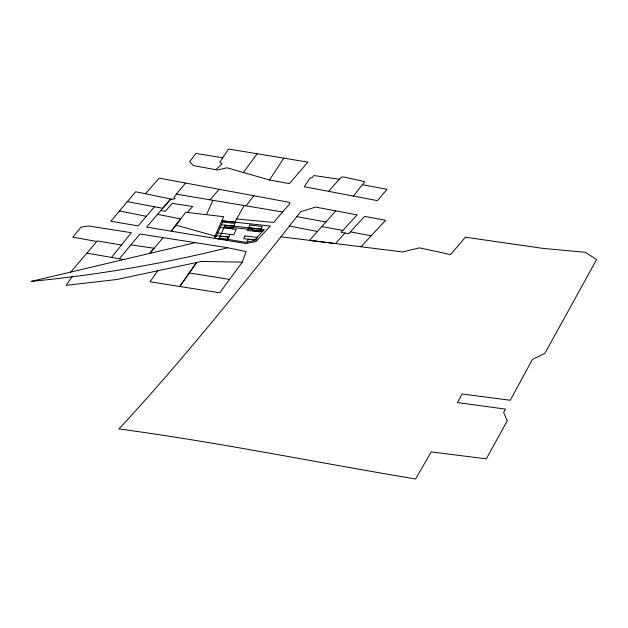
<?xml version="1.0" encoding="UTF-8"?>
<svg xmlns="http://www.w3.org/2000/svg" width="628" height="628" viewBox="0 0 628 628"><rect width="100%" height="100%" fill="white"/><g stroke="black" fill="none" stroke-linecap="round" stroke-linejoin="round"><path stroke-width="0.94" d="M157.746 270.739L150.076 281.799L219.745 292.821L242.259 262.119L246.129 251.624L227.744 247.738L139.95 234.001L119.406 258.791L86.892 253.115L70.713 272.065L31.4 281.344C97.63 274.986 163.162 263.76 227.744 247.738M175.887 225.107L216.071 236.348L215.247 235.508L223.694 216.715L185.825 212.24L171.224 231.19L146.63 227.085L170.337 199.437L175.141 198.77L174.05 197.624L176.28 194.162L185.598 183.023M206.518 214.595L212.939 200.308L282.608 211.981L289.618 203.974L289.861 202.451L159.182 178.117L145.468 193.738L135.656 191.776L110.85 221.252L138.16 225.876L154.512 206.769L162.778 208.292L170.337 199.437M215.004 236.049L214.015 238.248L171.224 231.19L180.668 218.929L157.518 214.352M215.208 238.459L223.136 220.954L270.299 225.994L255.91 241.639L245.744 243.499L215.208 238.452L227.595 239.817L230.068 234.354M227.509 239.307L228.561 236.992L220.192 236.073M232.839 227.556L232.517 228.254L224.149 227.336M232.541 228.898L235.021 223.435L222.626 222.076M247.094 242.016L248.382 239.166L254.756 239.865M252.66 229.738L252.346 230.429L262.425 231.536M221.896 220.821L234.888 222.084L244.182 205.513M222.642 157.793L195.858 153.42L189.601 161.796L193.377 165.604L217.594 170.023L226.975 167.77L269.483 180.001L289.382 183.651L307.916 162.118L228.537 149.032L219.824 162.26L222.1 163.775L215.883 169.717M283.793 158.099L269.483 180.001M72.338 276.359L66.058 285.34L116.549 279.539L201.557 261.452L242.259 262.119M189.224 272.96L179.749 286.486L196.595 262.504L189.224 272.96L229.416 279.382M243.436 172.519L257.127 153.695M328.617 191.344L353.438 196.085L364.703 181.649L343.869 177.01L341.334 177.072L328.617 191.344L304.242 186.736L310.216 177.81L311.998 177.795L313.898 175.542L339.403 179.239M280.991 236.795L300.639 211.746L315.554 207.067L357.167 214.902L341.192 232.266L348.595 233.757L364.695 216.362L385.6 220.279L361.006 246.757L280.991 236.795C228.686 302.272 175.997 367.521 118.928 428.955C218.363 442.285 316.638 462.553 415.563 478.968L431.208 451.917L486.323 458.848L507.291 420.76L503.617 412.518L505.462 409.111L457.427 402.556L462.106 394.015L510.289 400.24L532.356 359.522L544.923 353.266L596.6 259.568L585.327 252.307L542.733 248.358L465.387 237.203L450.574 254.576L419.473 247.864L402.43 251.946L361.006 246.757M246.05 205.796L253.885 195.771M121.463 245.014L131.307 232.682L88.517 226.009L81.059 227.093L72.801 237.133L96.767 241.497L97.238 240.956L121.463 245.014L111.541 257.417M163.052 237.722L149.762 253.367L70.713 272.065M86.892 253.115L96.767 241.497M176.28 194.162L210.09 199.814L219.101 189.232M282.608 211.981L273.612 222.461L236.717 218.952M344.984 233.027L335.438 243.578L309.565 240.343L335.815 210.898M187.34 212.413L192.694 206.534L172.229 203.37L165.36 211.322L160.831 210.529M195.049 242.698L149.762 253.367L154.103 248.264L131.166 244.896M221.394 224.808L233.781 226.166M248.649 227.799L261.036 229.165M224.463 226.637L263.03 230.876M220.153 227.54L236.261 229.306L233.789 234.762L217.681 232.996M216.44 235.728L228.835 237.086M210.09 199.814L212.939 200.308M321.772 226.559L342.88 230.429M296.887 216.644L325.916 222.006M119.406 258.791L123.818 259.607M362.466 184.711L387.036 189.287L377.42 200.615L353.438 196.085M127.249 201.659L154.512 206.769M350.361 231.85L371.117 235.751M289.492 226.088L317.478 231.465M119.485 210.922L146.308 216.315M145.468 193.738L171.931 199.296M225.122 225.177L219.337 237.957L245.587 242.29L253.94 240.76L264.317 229.479L225.122 225.177M244.936 235.987L243.703 238.719L256.091 240.084L257.323 237.353L244.936 235.987M249.881 225.067L247.408 230.531L259.804 231.889L262.276 226.433L249.881 225.067"/></g></svg>
